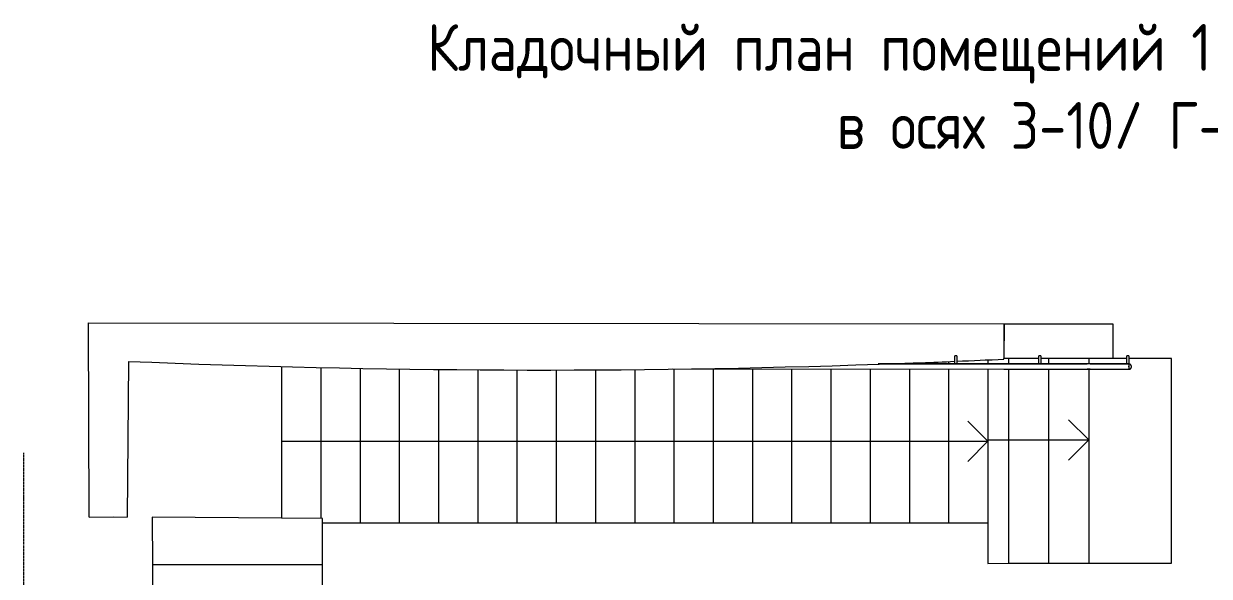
# Model space of a CAD drawing. Header units: millimetres. Extents: x -11886 to 379896, y -8130 to 47743.
# Drawn here: x 18610 to 27469, y 43612 to 47743 of the extents above; entities that cross this region are included whole.
import ezdxf

# ---------------------------------------------------------------- set-up
doc = ezdxf.new("R2010")
doc.units = ezdxf.units.MM
doc.linetypes.add('ADSK_Линия сетки', pattern=[25, 20, -2.5, 0, -2.5])
doc.linetypes.add('ADSK_Снесено', pattern=[4.5, 3, -1.5])
for name, color, linetype, lineweight in [('Аннотация', 7, 'Continuous', 9), ('Лестницы', 7, 'Continuous', 18), ('Оси', 7, 'Continuous', 9), ('Перекрытие', 7, 'Continuous', 18), ('Стрелки вверх', 7, 'Continuous', 18)]:
    doc.layers.add(name, color=color, linetype=linetype, lineweight=lineweight)
doc.layers.add('Линии', color=7, linetype='Continuous', lineweight=9, true_color=0x00a600)
doc.layers.add('Ограждение', color=5, linetype='Continuous', lineweight=18, true_color=0x0000ff)
doc.styles.add('GOST Common_2', font='GOST_Common.ttf', dxfattribs={"width": 0.9, "height": 250})

# ---------------------------------------------------------------- blocks, each defined once
blk = doc.blocks.new('Новые проёмы подвал - Новые проёмы подвал-999150-01 План 1-го этажа маркировочный')
at = {"layer": 'Линии', "color": 8, "lineweight": 18, "true_color": 0x808080}
for p, q in [((20537.1, 44047.2), (19570.9, 44053.5)), ((19570.9, 44053.5), (19572.1, 43699)), ((20841.6, 44045.1), (20537.1, 44047.2)), ((20842.1, 43701), (20841.6, 44045.1)), ((20842.1, 43701), (19572.1, 43699)), ((19572.1, 43699), (20842.1, 43701)), ((19572.1, 43699), (19572.7, 43525.1)), ((20842.4, 43525.1), (20842.1, 43701))]:
    blk.add_line(p, q, dxfattribs=at)
blk = doc.blocks.new('Тип перил - Перила_Внутренний_-1199498-01 План 1-го этажа маркировочный')
at = {"layer": 'Ограждение'}
for p, q in [((25943.7, 45199.3), (24995.8, 45200.3)), ((26566, 45199.3), (25943.7, 45199.3)), ((26867.7, 45199.3), (26579.3, 45199.3)), ((26867.7, 45176.7), (26867.7, 45181.6)), ((23454.5, 45161.9), (25943.7, 45159.3)), ((25943.7, 45159.3), (26566, 45159.3)), ((26579.3, 45159.3), (26867.7, 45159.3))]:
    blk.add_line(p, q, dxfattribs=at)
at = {"layer": 'Ограждение', "flags": 128}
for points in [[(26579.3, 45199.3), (26578.1, 45199.3), (26576.9, 45199.3), (26575.7, 45199.3), (26574.5, 45199.3), (26573.3, 45199.3), (26572.2, 45199.3), (26571, 45199.3), (26569.8, 45199.3), (26568.7, 45199.3), (26567.6, 45199.3), (26566.5, 45199.3), (26566, 45199.3)], [(26566, 45159.3), (26567.1, 45159.3), (26568.2, 45159.3), (26569.4, 45159.3), (26570.5, 45159.3), (26571.7, 45159.3), (26572.8, 45159.3), (26574, 45159.3), (26575.2, 45159.3), (26576.4, 45159.3), (26577.6, 45159.3), (26578.8, 45159.3), (26579.3, 45159.3)]]:
    blk.add_lwpolyline(points, dxfattribs=at)
blk = doc.blocks.new('Тип перил - D40-138916-01 План 1-го этажа маркировочный')
at = {"layer": 'Ограждение', "flags": 128}
for points in [[(20, 0), (20, 0.8), (19.9, 1.6), (19.9, 2.4), (19.7, 3.2), (19.6, 4), (19.4, 4.8), (19.2, 5.5), (19, 6.3), (18.7, 7), (18.4, 7.8), (18.1, 8.5), (17.7, 9.2), (17.4, 9.9), (16.9, 10.6), (16.5, 11.3), (16, 11.9), (15.6, 12.6), (15, 13.2), (14.5, 13.8), (13.9, 14.3), (13.3, 14.9), (12.7, 15.4), (12.1, 15.9), (11.5, 16.4), (10.8, 16.8), (10.1, 17.2), (9.4, 17.6), (8.7, 18), (8, 18.3), (7.2, 18.6), (6.5, 18.9), (5.7, 19.2), (5, 19.4), (4.2, 19.6), (3.4, 19.7), (2.6, 19.8), (1.8, 19.9), (1, 20), (0.2, 20), (0, 20)], [(0, -20), (0.8, -20), (1.6, -19.9), (2.4, -19.9), (3.2, -19.7), (4, -19.6), (4.8, -19.4), (5.5, -19.2), (6.3, -19), (7, -18.7), (7.8, -18.4), (8.5, -18.1), (9.2, -17.7), (9.9, -17.4), (10.6, -16.9), (11.3, -16.5), (11.9, -16), (12.6, -15.6), (13.2, -15), (13.8, -14.5), (14.3, -13.9), (14.9, -13.3), (15.4, -12.7), (15.9, -12.1), (16.4, -11.5), (16.8, -10.8), (17.2, -10.1), (17.6, -9.4), (18, -8.7), (18.3, -8), (18.6, -7.2), (18.9, -6.5), (19.2, -5.7), (19.4, -5), (19.6, -4.2), (19.7, -3.4), (19.8, -2.6), (19.9, -1.8), (20, -1), (20, -0.2), (20, 0)]]:
    blk.add_lwpolyline(points, dxfattribs=at)
blk = doc.blocks.new('Тип перил - Перила_Внутренний_-V22-01 План 1-го этажа маркировочный')
at = {"layer": 'Ограждение'}
for p, q in [((25001.5, 45200.3), (25934.9, 45199.3)), ((25934.9, 45199.3), (26557.2, 45199.3)), ((26579.3, 45199.3), (26557.2, 45199.3)), ((26579.3, 45199.3), (26867.7, 45199.3)), ((26867.7, 45199.3), (26867.7, 45159.3)), ((23454.5, 45161.9), (25934.9, 45159.3)), ((25934.9, 45159.3), (26557.2, 45159.3)), ((26579.3, 45159.3), (26557.2, 45159.3)), ((26579.3, 45159.3), (26867.7, 45159.3))]:
    blk.add_line(p, q, dxfattribs=at)
blk = doc.blocks.new('Тип перил - Перила_Внутренний_-1199754-01 План 1-го этажа маркировочный')
at = {"layer": 'Ограждение', "flags": 128}
for points in [[(26571, 45199.3), (26569.8, 45199.3), (26568.7, 45199.3), (26567.6, 45199.3), (26566.5, 45199.3), (26566, 45199.3)], [(26579.3, 45199.3), (26578.1, 45199.3), (26576.9, 45199.3), (26575.7, 45199.3), (26574.5, 45199.3), (26573.3, 45199.3), (26572.2, 45199.3)], [(26566, 45159.3), (26567.1, 45159.3), (26568.2, 45159.3), (26569.4, 45159.3), (26570.5, 45159.3)], [(26571.7, 45159.3), (26572.8, 45159.3), (26574, 45159.3), (26575.2, 45159.3), (26576.4, 45159.3), (26577.6, 45159.3), (26578.8, 45159.3), (26579.3, 45159.3)]]:
    blk.add_lwpolyline(points, dxfattribs=at)
blk = doc.blocks.new('Тип перил - D40-V23-01 План 1-го этажа маркировочный')
at = {"layer": 'Ограждение', "flags": 128}
for points in [[(20, 0), (20, 0.8), (19.9, 1.6), (19.9, 2.4), (19.7, 3.2), (19.6, 4), (19.4, 4.8), (19.2, 5.5), (19, 6.3), (18.7, 7), (18.4, 7.8), (18.1, 8.5), (17.7, 9.2), (17.4, 9.9), (16.9, 10.6), (16.5, 11.3), (16, 11.9), (15.6, 12.6), (15, 13.2), (14.5, 13.8), (13.9, 14.3), (13.3, 14.9), (12.7, 15.4), (12.1, 15.9), (11.5, 16.4), (10.8, 16.8), (10.1, 17.2), (9.4, 17.6), (8.7, 18), (8, 18.3), (7.2, 18.6), (6.5, 18.9), (5.7, 19.2), (5, 19.4)], [(9.9, -17.4), (10.6, -16.9), (11.3, -16.5), (11.9, -16), (12.6, -15.6), (13.2, -15), (13.8, -14.5), (14.3, -13.9), (14.9, -13.3), (15.4, -12.7), (15.9, -12.1), (16.4, -11.5), (16.8, -10.8), (17.2, -10.1), (17.6, -9.4), (18, -8.7), (18.3, -8), (18.6, -7.2), (18.9, -6.5), (19.2, -5.7), (19.4, -5), (19.6, -4.2), (19.7, -3.4), (19.8, -2.6), (19.9, -1.8), (20, -1), (20, -0.2), (20, 0)], [(5.5, -19.2), (6.3, -19), (7, -18.7), (7.8, -18.4), (8.5, -18.1), (9.2, -17.7)]]:
    blk.add_lwpolyline(points, dxfattribs=at)
blk = doc.blocks.new('Тип перил - Перила_Внутренний_-V24-01 План 1-го этажа маркировочный')
at = {"layer": 'Ограждение'}
for p, q in [((26579.3, 45199.3), (26566, 45199.3)), ((26579.3, 45159.3), (26566, 45159.3))]:
    blk.add_line(p, q, dxfattribs=at)
blk = doc.blocks.new('ADSK_Ограждение_Опоры_Г_образная - D15 высота60 консоль80-139754-01 План 1-го этажа маркировочный')
at = {"layer": 'Линии', "color": 8, "lineweight": 18, "true_color": 0x808080}
for p, q in [((-7.5, 20), (-7.5, 80)), ((0, 80), (-7.5, 80)), ((7.5, 80), (0, 80)), ((7.5, 80), (7.5, 20))]:
    blk.add_line(p, q, dxfattribs=at)
blk = doc.blocks.new('ADSK_Ограждение_Опоры_Г_образная - D15 высота60 консоль80-V25-01 План 1-го этажа маркировочный')
at = {"layer": 'Ограждение'}
for p, q in [((-7.5, 20), (-7.5, 80)), ((0, 80), (-7.5, 80)), ((7.5, 80), (0, 80)), ((7.5, 80), (7.5, 20))]:
    blk.add_line(p, q, dxfattribs=at)
blk = doc.blocks.new('ADSK_Ограждение_Опоры_Г_образная - D15 высота60 консоль80-V26-01 План 1-го этажа маркировочный')
at = {"layer": 'Ограждение'}
for p, q in [((-7.5, 20), (-7.5, 80)), ((0, 80), (-7.5, 80)), ((7.5, 80), (0, 80)), ((7.5, 80), (7.5, 19.9))]:
    blk.add_line(p, q, dxfattribs=at)

msp = doc.modelspace()

# ---------------------------------------------------------------- linework, layer by layer
at = {"layer": 'Лестницы', "color": 1, "linetype": 'ADSK_Снесено', "true_color": 0xff0000}
for p, q in [((25227.82, 45206.62), (25227.82, 45200.04)), ((25227.82, 45206.62), (25227.82, 45200.04)), ((25521.02, 45218.56), (25521.02, 45199.73)), ((25521.02, 45218.56), (25521.02, 45199.73)), ((25795.16, 45229.73), (25814.22, 45229.73)), ((25814.22, 45229.73), (25814.22, 45199.43)), ((20536.62, 45180.58), (20536.62, 44046.99)), ((20536.62, 45180.58), (20536.62, 44046.99)), ((20829.82, 45173.87), (20829.82, 44045.23)), ((20829.82, 45173.87), (20829.82, 44045.23)), ((21123.02, 45167.17), (21123.02, 44012.33)), ((21123.02, 45167.17), (21123.02, 44012.33)), ((21416.22, 45162.44), (21416.22, 44012.33)), ((21416.22, 45162.44), (21416.22, 44012.33)), ((21709.42, 45159.46), (21709.42, 44012.33)), ((21709.42, 45159.46), (21709.42, 44012.33)), ((22002.62, 45156.48), (22002.62, 44012.33)), ((22002.62, 45156.48), (22002.62, 44012.33)), ((22295.82, 45154.78), (22295.82, 44012.33)), ((22295.82, 45154.78), (22295.82, 44012.33)), ((22589.02, 45155.53), (22589.02, 44012.33)), ((22589.02, 45155.53), (22589.02, 44012.33)), ((22882.22, 45156.28), (22882.22, 44012.33)), ((22882.22, 45156.28), (22882.22, 44012.33)), ((23175.42, 45157.6), (23175.42, 44012.33)), ((23175.42, 45157.6), (23175.42, 44012.33)), ((23468.62, 45161.84), (23468.62, 44012.33)), ((23468.62, 45161.84), (23468.62, 44012.33)), ((23761.82, 45161.54), (23761.82, 44012.33)), ((23761.82, 45161.54), (23761.82, 44012.33)), ((24055.02, 45161.24), (24055.02, 44012.33)), ((24055.02, 45161.24), (24055.02, 44012.33)), ((24348.22, 45160.94), (24348.22, 44012.33)), ((24348.22, 45160.94), (24348.22, 44012.33)), ((24641.42, 45160.64), (24641.42, 44012.33)), ((24641.42, 45160.64), (24641.42, 44012.33)), ((24934.62, 45160.34), (24934.62, 44012.33)), ((24934.62, 45160.34), (24934.62, 44012.33)), ((25227.82, 45160.04), (25227.82, 44012.33)), ((25227.82, 45160.04), (25227.82, 44012.33)), ((25521.02, 45159.73), (25521.02, 44012.33)), ((25521.02, 45159.73), (25521.02, 44012.33)), ((25814.22, 45159.43), (25814.22, 44012.33)), ((20841.61, 44012.33), (21123.02, 44012.33)), ((21123.02, 44012.33), (21416.22, 44012.33)), ((21416.22, 44012.33), (21709.42, 44012.33)), ((21709.42, 44012.33), (22002.62, 44012.33)), ((22002.62, 44012.33), (22295.82, 44012.33)), ((22295.82, 44012.33), (22589.02, 44012.33)), ((22589.02, 44012.33), (22882.22, 44012.33)), ((22882.22, 44012.33), (23175.42, 44012.33)), ((23175.42, 44012.33), (23468.62, 44012.33)), ((23468.62, 44012.33), (23761.82, 44012.33)), ((23761.82, 44012.33), (24055.02, 44012.33)), ((24055.02, 44012.33), (24348.22, 44012.33)), ((24348.22, 44012.33), (24641.42, 44012.33)), ((24641.42, 44012.33), (24934.62, 44012.33)), ((24934.62, 44012.33), (25227.82, 44012.33)), ((25227.82, 44012.33), (25521.02, 44012.33)), ((25521.02, 44012.33), (25814.22, 44012.33))]:
    msp.add_line(p, q, dxfattribs=at)
at = {"layer": 'Лестницы', "color": 5, "true_color": 0x0000ff}
for p, q in [((25967.65, 45239.31), (25967.65, 45199.31)), ((25967.65, 45239.31), (25967.65, 45199.31)), ((26267.65, 45239.31), (26267.65, 45199.31)), ((26267.65, 45239.31), (26267.65, 45199.31)), ((26567.65, 45239.31), (26567.65, 45198.92)), ((25967.65, 45159.3), (25967.65, 43709.22)), ((25967.65, 45159.3), (25967.65, 43709.22)), ((26267.65, 45159.3), (26267.65, 43709.69)), ((26267.65, 45159.3), (26267.65, 43709.69)), ((26567.65, 45159.68), (26567.65, 43710.17)), ((25814.22, 44012.33), (25814.7, 43708.97)), ((25814.7, 43708.97), (25967.65, 43709.22)), ((25967.65, 43709.22), (26267.65, 43709.69)), ((26267.65, 43709.69), (26567.65, 43710.17))]:
    msp.add_line(p, q, dxfattribs=at)
at = {"layer": 'Линии', "color": 8, "lineweight": 18, "true_color": 0x808080}
for p, q in [((19099.59, 44055.25), (19093.58, 45506.34)), ((19093.58, 45506.34), (25934.99, 45499.31)), ((25934.99, 45499.31), (25934.73, 45239.31)), ((25934.86, 45499.31), (26747.65, 45499.31)), ((25934.86, 45499.31), (25934.86, 45239.31)), ((26747.65, 45499.31), (26747.65, 45239.31)), ((19391.85, 45218.65), (19384.09, 44054.76)), ((25934.73, 45239.31), (25934.54, 45239.31)), ((25934.72, 45235.41), (25934.54, 45239.31)), ((26194.92, 45239.31), (25934.86, 45239.31)), ((26747.65, 45239.31), (26209.4, 45239.31)), ((19099.59, 44055.25), (19284.09, 44056.01)), ((19284.09, 44055.43), (19284.09, 44056.01)), ((19284.09, 44055.43), (19384.09, 44054.76))]:
    msp.add_line(p, q, dxfattribs=at)
for start, end in [(267.5973691, 271.9691506), (272.022082, 272.4094084), (272.4207059, 272.6962946)]:
    msp.add_arc((22475, 118699.7), 73545.71, start, end, dxfattribs=at)
at = {"layer": 'Оси', "linetype": 'ADSK_Линия сетки'}
msp.add_line((18609.91, -7330.38), (18609.91, 44534.79), dxfattribs=at)
at = {"layer": 'Перекрытие', "color": 5, "true_color": 0x0000ff}
for p, q in [((26567.65, 45239.31), (26567.65, 45198.92)), ((26853.53, 45239.31), (26747.65, 45239.31)), ((27187.65, 45239.31), (26868.02, 45239.31)), ((27187.65, 43711.16), (27187.65, 45239.31)), ((26567.65, 45159.68), (26567.65, 43710.17)), ((26567.65, 43710.17), (27187.65, 43711.16))]:
    msp.add_line(p, q, dxfattribs=at)
at = {"layer": 'Стрелки вверх'}
for p, q in [((25814.22, 44621.03), (25664.22, 44771.03)), ((26567.65, 44631.08), (26417.65, 44781.08)), ((20536.62, 44621.03), (20829.82, 44621.03)), ((20829.82, 44621.03), (21123.02, 44621.03)), ((21123.02, 44621.03), (21416.22, 44621.03)), ((21416.22, 44621.03), (21709.42, 44621.03)), ((21709.42, 44621.03), (22002.62, 44621.03)), ((22002.62, 44621.03), (22295.82, 44621.03)), ((22295.82, 44621.03), (22589.02, 44621.03)), ((22589.02, 44621.03), (22882.22, 44621.03)), ((22882.22, 44621.03), (23175.42, 44621.03)), ((23175.42, 44621.03), (23468.62, 44621.03)), ((23468.62, 44621.03), (23761.82, 44621.03)), ((23761.82, 44621.03), (24055.02, 44621.03)), ((24055.02, 44621.03), (24348.22, 44621.03)), ((24348.22, 44621.03), (24641.42, 44621.03)), ((24641.42, 44621.03), (24934.62, 44621.03)), ((24934.62, 44621.03), (25227.82, 44621.03)), ((25227.82, 44621.03), (25521.02, 44621.03)), ((25521.02, 44621.03), (25814.22, 44621.03)), ((25814.22, 44621.03), (25664.22, 44471.03)), ((25814.22, 44631.08), (25967.65, 44631.08)), ((25967.65, 44631.08), (26267.65, 44631.08)), ((26267.65, 44631.08), (26567.65, 44631.08)), ((26567.65, 44631.08), (26417.65, 44481.08))]:
    msp.add_line(p, q, dxfattribs=at)

# ---------------------------------------------------------------- block references
at = {"layer": 'Линии', "color": 8, "lineweight": 18, "true_color": 0x808080, "rotation": 359.9410660476429}
msp.add_blockref('ADSK_Ограждение_Опоры_Г_образная - D15 высота60 консоль80-139754-01 План 1-го этажа маркировочный', (25573.98, 45179.68), dxfattribs=at)
at = {"layer": 'Линии', "color": 8, "lineweight": 18, "true_color": 0x808080}
msp.add_blockref('Новые проёмы подвал - Новые проёмы подвал-999150-01 План 1-го этажа маркировочный', (0, 0), dxfattribs=at)
at = {"layer": 'Ограждение'}
for name, p in [('Тип перил - Перила_Внутренний_-1199498-01 План 1-го этажа маркировочный', (0, 0)), ('Тип перил - Перила_Внутренний_-V22-01 План 1-го этажа маркировочный', (0, 0)), ('ADSK_Ограждение_Опоры_Г_образная - D15 высота60 консоль80-V25-01 План 1-го этажа маркировочный', (26202.16, 45179.31)), ('Тип перил - Перила_Внутренний_-V24-01 План 1-го этажа маркировочный', (0, 0)), ('Тип перил - Перила_Внутренний_-1199754-01 План 1-го этажа маркировочный', (0, 0)), ('ADSK_Ограждение_Опоры_Г_образная - D15 высота60 консоль80-V26-01 План 1-го этажа маркировочный', (26860.78, 45179.31)), ('Тип перил - D40-138916-01 План 1-го этажа маркировочный', (26867.65, 45179.31)), ('Тип перил - D40-V23-01 План 1-го этажа маркировочный', (26867.65, 45179.31))]:
    msp.add_blockref(name, p, dxfattribs=at)

# ---------------------------------------------------------------- texts
at = {"layer": 'Аннотация', "insert": (21625.64, 47740.48), "char_height": 350, "width": 10143.7627, "attachment_point": 1, "style": 'GOST Common_2'}
msp.add_mtext('Кладочный план помещений 1 -ого этажа \\P                в осях 3-10/ Г-Д', dxfattribs=at)

doc.saveas('drawing.dxf')
